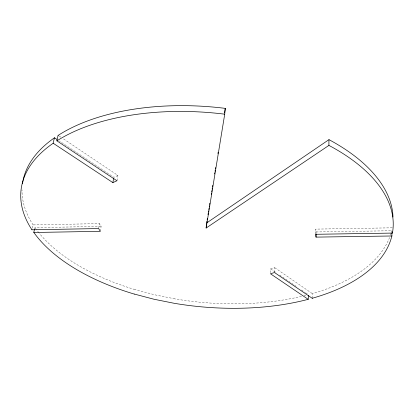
<?xml version="1.0" encoding="UTF-8"?>
<svg xmlns="http://www.w3.org/2000/svg" width="414" height="414" viewBox="0 0 414 414"><rect width="100%" height="100%" fill="white"/><g stroke="black" fill="none" stroke-linecap="round" stroke-linejoin="round"><path stroke-width="0.31" stroke-dasharray="2.07 1.55" d="M315.706 234.293L315.799 229.118L392.322 227.809M316.11 233.258L315.799 229.118M312.239 298.292L312.332 293.619A185.824 97.461 5.9 0 0 390.045 236.161M274.518 272.541L274.756 267.708L270.678 268.924L270.43 273.747M116.96 180.763L117.912 175.458L62.379 138.162M100.245 231.322L101.161 226.38L99.583 223.607L33.042 224.916L31.878 229.786M98.656 228.564L99.583 223.607M34.6 228.849L34.89 227.633L101.161 226.38M117.912 175.458L113.829 177.316L59.254 140.951M316.136 231.969L391.722 230.733M174.822 298.846L154.655 294.784L135.016 289.572M59.171 136.009L61.841 137.805M270.678 268.924L275.455 272.195M279.704 275.098L296.16 286.359M301.47 289.991L305.185 292.532M305.713 292.895L307.307 293.987M274.756 267.708L312.332 293.619M33.11 224.916A185.886 97.523 6 0 1 22.03 189.85M134.985 289.598A186.352 97.751 5.9 0 1 39.387 233.387M38.999 232.911A186.352 97.751 5.9 0 1 36.758 230.049M36.401 229.568A186.352 97.751 5.9 0 1 35.004 227.633M305.842 295.311A186.372 97.776 6 0 1 303.979 295.782M301.48 296.383A186.372 97.776 6 0 1 174.811 298.872M391.649 230.727A185.824 97.461 5.9 0 1 391.168 232.596M390.992 233.211A185.824 97.461 5.9 0 1 390.216 235.669"/><path stroke-width="0.62" d="M206.653 222.949L328.949 139.658L328.897 145.412L206.125 228.036L206.586 223.586M391.815 233.061L391.934 235.98L316.037 237.118L316.099 233.9M308.358 295.296L308.259 299.374L270.43 273.747L274.518 272.541L312.239 298.292M206.125 228.036L224.719 114.197L225.283 108.385L224.559 112.841M206.757 222.313L206.964 221.04M207.171 219.767L207.378 218.494M207.999 214.675L208.206 213.401M208.413 212.128L208.62 210.855M208.827 209.582L209.034 208.309M209.241 207.036L209.448 205.763M209.655 204.49L209.862 203.217M211.311 194.306L211.518 193.033M211.725 191.76L211.932 190.487M212.139 189.214L212.346 187.94M212.553 186.667L212.76 185.394M214.623 173.942L214.83 172.669M215.037 171.396L215.244 170.123M215.451 168.85L215.658 167.577M217.935 153.573L218.142 152.3M57.111 139.523L54.441 137.743L53.137 143.208L112.862 182.61L113.612 178.491M58.105 135.295L56.816 140.776L116.96 180.763L112.862 182.61M34.46 229.454L33.741 232.487L100.245 231.322L98.656 228.564L31.878 229.786M134.333 294.064L154.044 299.255L174.284 303.307A187.138 97.099 6 0 0 308.197 299.327M316.037 237.118L315.706 234.293L392.539 233.082L392.493 231.907M328.964 139.647A186.554 97.87 6 0 1 392.989 217.055M58.203 135.352A186.507 97.823 5.9 0 1 225.288 108.37M22.516 183.63A185.886 97.523 6 0 1 22.93 181.115M23.049 180.488A185.886 97.523 6 0 1 54.503 137.779M328.913 145.402A187.325 97.197 6 0 1 392.425 233.077M56.915 140.838A187.273 97.15 5.9 0 1 224.719 114.181M31.945 229.786A186.652 96.845 6 0 1 53.199 143.244M134.307 294.085A187.118 97.073 5.9 0 1 33.855 232.487M391.861 235.98A186.59 96.788 5.9 0 1 312.203 298.271"/></g></svg>
